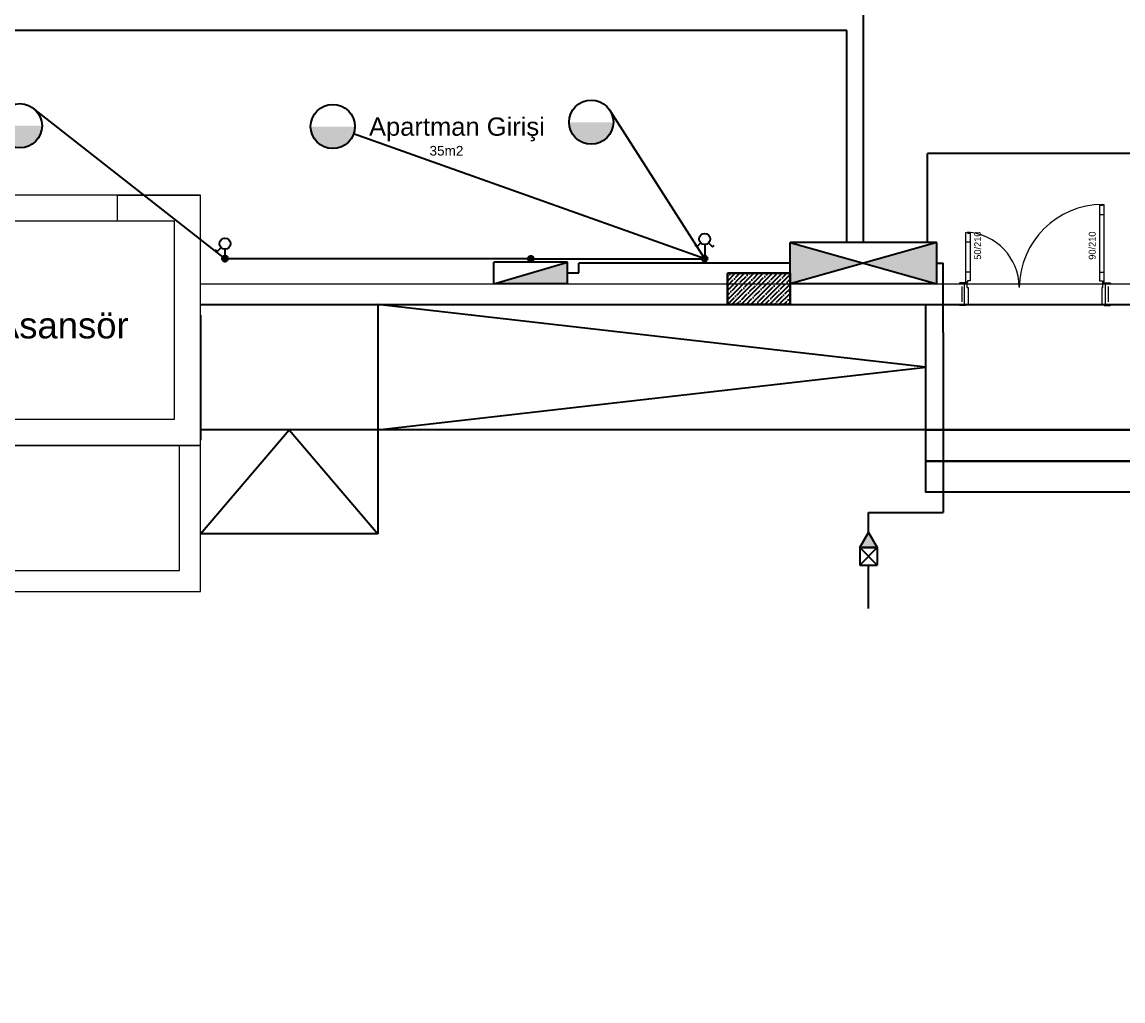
# Model space of a CAD drawing. Header units: millimetres. Extents: x 4244 to 11072, y 2695 to 6443.
# Drawn here: x 4876 to 5403, y 2695 to 3165 of the extents above; entities that cross this region are included whole.
import ezdxf

# ---------------------------------------------------------------- set-up
doc = ezdxf.new("R2010")
doc.units = ezdxf.units.MM
doc.linetypes.add('ACAD_ISO03W100', pattern=[30, 12, -18])
for name, color, linetype in [('Anahat', 100, 'Continuous'), ('Aydınlatma', 130, 'Continuous'), ('MIMARI', 7, 'Continuous'), ('SEMBOL', 7, 'Continuous')]:
    doc.layers.add(name, color=color, linetype=linetype)
doc.layers.add('duvar', color=30, linetype='Continuous', lineweight=20)
doc.layers.add('kolon', color=50, linetype='Continuous', lineweight=30)
doc.styles.add('M2', font='', dxfattribs={"height": 10})
doc.styles.get("Standard").update_dxf_attribs({"font": 'arial.ttf'})
doc.styles.get('M2').set_extended_font_data('Turkish Arial')

# ---------------------------------------------------------------- blocks, each defined once
blk = doc.blocks.new('KOFRE')
at = {"layer": 'MIMARI'}
blk.add_hatch(color=7, dxfattribs=at).paths.add_polyline_path([(-11.8, -11.8), (-11.8, 11.8), (-32.3, 0)])
at = {"ltscale": 0.1}
blk.add_line((-32.3, 0), (-59.3, 0), dxfattribs=at)
at = {"layer": 'MIMARI', "color": 7}
for p, q in [((-11.8, 11.8), (11.8, 11.8)), ((-11.8, -11.8), (-11.8, 11.8)), ((-11.8, 11.8), (11.8, -11.8)), ((11.8, 11.8), (-11.8, -11.8)), ((11.8, -11.8), (11.8, 11.8)), ((70.8, 0), (11.8, 0)), ((-11.8, -11.8), (11.8, -11.8))]:
    blk.add_line(p, q, dxfattribs=at)
blk.add_lwpolyline([(-11.8, 11.8), (-11.8, -11.8), (-32.3, 0)], close=True, dxfattribs=at)
blk = doc.blocks.new('Komitator')
at = {"layer": 'MIMARI', "linetype": 'ACAD_ISO03W100', "ltscale": 10}
blk.add_line((0, 10.6), (0, 28.4), dxfattribs=at)
at = {"layer": 'SEMBOL'}
for p, q in [((-15, 15), (-18, 12)), ((-7.5, 7.5), (-15, 15)), ((7.5, 7.5), (15, 15)), ((15, 15), (18, 12))]:
    blk.add_line(p, q, dxfattribs=at)
blk.add_circle((0, 0), 10.6, dxfattribs=at)
blk = doc.blocks.new('boatt')
at = {"layer": 'SEMBOL'}
for p, q in [((-1.41, 0.18), (1.41, 0.18)), ((-1.41, 0.09), (1.41, 0.09)), ((-1.41, 0), (1.41, 0)), ((-1.4, 0.26), (1.4, 0.26)), ((-1.38, 0.35), (1.38, 0.35)), ((-1.36, 0.44), (1.36, 0.44)), ((-1.34, 0.53), (1.34, 0.53)), ((-1.3, 0.62), (1.3, 0.62)), ((-1.26, 0.71), (1.26, 0.71)), ((-1.21, 0.79), (1.21, 0.79)), ((-1.15, 0.88), (1.15, 0.88)), ((-1.09, 0.97), (1.09, 0.97)), ((-1.01, 1.06), (1.01, 1.06)), ((-0.91, 1.15), (0.91, 1.15)), ((-0.8, 1.24), (0.8, 1.24)), ((-0.65, 1.32), (0.65, 1.32)), ((-0.43, 1.41), (0.43, 1.41)), ((-1.4, -0.09), (1.4, -0.09)), ((-1.39, -0.18), (1.39, -0.18)), ((-1.37, -0.26), (1.37, -0.26)), ((-1.35, -0.35), (1.35, -0.35)), ((-1.32, -0.44), (1.32, -0.44)), ((-1.28, -0.53), (1.28, -0.53)), ((-1.23, -0.62), (1.23, -0.62)), ((-1.18, -0.71), (1.18, -0.71)), ((-1.12, -0.79), (1.12, -0.79)), ((-1.04, -0.88), (1.04, -0.88)), ((-0.96, -0.97), (0.96, -0.97)), ((-0.85, -1.06), (0.85, -1.06)), ((-0.72, -1.15), (0.72, -1.15)), ((-0.54, -1.24), (0.54, -1.24)), ((-0.24, -1.32), (0.24, -1.32))]:
    blk.add_line(p, q, dxfattribs=at)
blk.add_circle((0, 0.07), 1.41, dxfattribs=at)
blk = doc.blocks.new('Adi Anahtar')
at = {"layer": 'MIMARI', "linetype": 'ACAD_ISO03W100', "ltscale": 10}
blk.add_line((0, 10.6), (0, 28.4), dxfattribs=at)
at = {"layer": 'SEMBOL'}
for p, q in [((7.5, 7.5), (15, 15)), ((15, 15), (18, 12))]:
    blk.add_line(p, q, dxfattribs=at)
blk.add_circle((0, 0), 10.6, dxfattribs=at)

msp = doc.modelspace()

# ---------------------------------------------------------------- hatches: boundary and pattern name
at = {"lineweight": -3}
h = msp.add_hatch(dxfattribs=at)
h.set_pattern_fill('ANSI35', color=0, scale=0.5)
h.set_pattern_definition([(45, (-67809.8346, -10021.7543), (-2.24506403, 2.24506403), []), (45, (-67807.5895, -10021.7543), (-2.24506403, 2.24506403), [3.96875, -0.79375, 0, -0.79375])])
h.paths.add_polyline_path([(5213.723, 3044.33), (5243.723, 3044.33), (5243.723, 3029.33), (5213.723, 3029.33)])
at = {"layer": 'Aydınlatma', "linetype": 'ACAD_ISO03W100', "ltscale": 10}
for points in [[(4864.08, 3115.084, 1), (4885.274, 3115.084)], [(5013.978, 3114.719, 1), (5035.172, 3114.719)], [(5137.861, 3116.782, 1), (5159.055, 3116.782)]]:
    msp.add_hatch(color=2, dxfattribs=at).paths.add_polyline_path(points)
at = {"layer": 'SEMBOL'}
h = msp.add_hatch(color=256, dxfattribs=at)
h.paths.add_polyline_path([(5314.114, 3039.33), (5314.114, 3059.112), (5278.919, 3049.221)])
h.paths.add_polyline_path([(5243.723, 3059.112), (5243.723, 3039.33), (5278.919, 3049.221)])
at = {"layer": 'SEMBOL', "ltscale": 10}
msp.add_hatch(color=256, dxfattribs=at).paths.add_polyline_path([(5101.821, 3039.33), (5137.145, 3039.33), (5137.145, 3049.638)])

# ---------------------------------------------------------------- linework, layer by layer
at = {"color": 0, "lineweight": 20}
for p, q in [((5392.092, 3076.83), (5392.092, 3040.655)), ((5393.492, 3076.83), (5392.092, 3076.83)), ((5393.492, 3077.33), (5393.492, 3076.83)), ((5394.242, 3077.18), (5393.492, 3077.33)), ((5394.242, 3040.305), (5394.242, 3077.18)), ((5392.092, 3072.58), (5394.242, 3072.58)), ((5327.954, 3063.883), (5328.704, 3064.033)), ((5327.954, 3040.305), (5327.954, 3063.883)), ((5328.704, 3064.033), (5328.704, 3063.533)), ((5328.704, 3063.533), (5330.104, 3063.533)), ((5330.104, 3063.533), (5330.104, 3040.655)), ((5330.104, 3059.283), (5327.954, 3059.283)), ((5330.104, 3044.905), (5327.954, 3044.905)), ((5392.092, 3044.905), (5394.242, 3044.905)), ((5327.348, 3039.33), (5328.598, 3039.33)), ((5327.348, 3029.33), (5327.348, 3039.33)), ((5328.704, 3039.73), (5327.904, 3039.73)), ((5328.704, 3040.155), (5327.954, 3040.305)), ((5328.304, 3039.33), (5328.304, 3040.13)), ((5328.598, 3037.58), (5328.598, 3039.33)), ((5330.104, 3040.655), (5328.704, 3040.655)), ((5328.704, 3040.655), (5328.704, 3040.155)), ((5392.092, 3040.655), (5393.492, 3040.655)), ((5393.492, 3040.655), (5393.492, 3040.155)), ((5393.492, 3040.155), (5394.242, 3040.305)), ((5393.492, 3039.73), (5394.292, 3039.73)), ((5394.848, 3039.33), (5393.598, 3039.33)), ((5393.598, 3037.58), (5393.598, 3039.33)), ((5393.892, 3039.33), (5393.892, 3040.13)), ((5394.848, 3029.33), (5394.848, 3039.33)), ((5326.098, 3038.08), (5326.098, 3030.58)), ((5326.098, 3038.08), (5326.098, 3030.58)), ((5328.598, 3037.58), (5329.098, 3037.58)), ((5329.098, 3037.58), (5329.098, 3029.33)), ((5393.098, 3037.58), (5393.098, 3029.33)), ((5393.598, 3037.58), (5393.098, 3037.58)), ((5396.098, 3038.08), (5396.098, 3030.58)), ((5327.348, 3029.33), (5329.098, 3029.33)), ((5394.848, 3029.33), (5393.098, 3029.33))]:
    msp.add_line(p, q, dxfattribs=at)
msp.add_line((5314.114, 3049.221), (5317.071, 3049.221))
at = {"color": 0}
for p, q in [((4961.223, 3029.33), (5308.723, 3029.33)), ((5046.223, 3029.33), (5046.223, 2969.33)), ((4961.223, 3024.33), (4961.223, 2964.33)), ((5308.723, 2969.33), (5021.223, 2969.33)), ((5046.223, 2969.33), (5046.223, 2919.33)), ((5046.223, 2919.33), (4961.223, 2919.33))]:
    msp.add_line(p, q, dxfattribs=at)
at = {"color": 0, "lineweight": 20}
for points in [[(5324.973, 3039.58), (5324.973, 3039.33), (5327.973, 3039.33), (5327.973, 3039.58, 0.4142136), (5327.723, 3039.83), (5325.223, 3039.83, 0.4142136)], [(5397.223, 3039.58), (5397.223, 3039.33), (5394.223, 3039.33), (5394.223, 3039.58, -0.4142136), (5394.473, 3039.83), (5396.973, 3039.83, -0.4142136)], [(5324.973, 3029.08), (5324.973, 3029.33), (5327.973, 3029.33), (5327.973, 3029.08, -0.4142136), (5327.723, 3028.83), (5325.223, 3028.83, -0.4142136)], [(5397.223, 3029.08), (5397.223, 3029.33), (5394.223, 3029.33), (5394.223, 3029.08, 0.4142136), (5394.473, 3028.83), (5396.973, 3028.83, 0.4142136)]]:
    msp.add_lwpolyline(points, format="xyb", close=True, dxfattribs=at)
at = {"color": 0}
for points in [[(5046.223, 2969.33), (5308.723, 2999.33), (5046.223, 3029.33)], [(5308.723, 2969.33), (4961.223, 2969.33)], [(4961.223, 2919.33), (5003.723, 2969.33), (5046.223, 2919.33)]]:
    msp.add_lwpolyline(points, dxfattribs=at)
for points in [[(5308.723, 3029.33), (5408.723, 3029.33), (5408.723, 2969.33), (5308.723, 2969.33)], [(5308.723, 2969.33), (5408.723, 2969.33), (5408.723, 2954.33), (5308.723, 2954.33)], [(5308.723, 2954.33), (5408.723, 2954.33), (5408.723, 2939.33), (5308.723, 2939.33)]]:
    msp.add_lwpolyline(points, close=True, dxfattribs=at)
at = {"color": 0, "lineweight": 20}
for centre, radius in [((5328.304, 3039.73), 0.3), ((5328.304, 3039.73), 0.2), ((5393.892, 3039.73), 0.3), ((5393.892, 3039.73), 0.2)]:
    msp.add_circle(centre, radius, dxfattribs=at)
for centre, radius, start, end in [((5393.728, 3037.199), 40.132, 90.33698, 179.45521), ((5326.904, 3037.394), 26.7, 0.88824, 86.13576)]:
    msp.add_arc(centre, radius, start, end, dxfattribs=at)
at = {"layer": 'Anahat'}
for p, q in [((5278.919, 3059.112), (5278.919, 3168.83)), ((5270.919, 3160.83), (4706.723, 3160.83)), ((5270.919, 3059.112), (5270.919, 3160.83)), ((5309.517, 3059.112), (5309.517, 3101.83)), ((5418.087, 3101.83), (5309.517, 3101.83)), ((5137.145, 3044.484), (5142.452, 3044.484)), ((5243.723, 3049.221), (5142.452, 3049.221)), ((5142.452, 3044.484), (5142.452, 3049.221)), ((5317.071, 3015.928), (5317.071, 3049.221)), ((5317.071, 3015.928), (5317.071, 2929.573)), ((5281.327, 2929.573), (5281.327, 2929.573)), ((5281.327, 2929.573), (5317.071, 2929.573))]:
    msp.add_line(p, q, dxfattribs=at)
at = {"layer": 'Aydınlatma'}
for p, q in [((4972.925, 3051.438), (4881.22, 3123.42)), ((5202.836, 3051.254), (5157.392, 3122.482)), ((5202.836, 3051.254), (5034.559, 3111.165)), ((5202.836, 3054.777), (5202.836, 3051.254)), ((5119.483, 3051.254), (4971.387, 3051.254)), ((5119.483, 3049.638), (5119.483, 3051.254)), ((5119.483, 3051.254), (5202.836, 3051.254))]:
    msp.add_line(p, q, dxfattribs=at)
at = {"layer": 'Aydınlatma', "color": 1}
for centre in [(4874.677, 3115.084), (5024.575, 3114.719), (5148.458, 3116.782)]:
    msp.add_circle(centre, 10.597, dxfattribs=at)
at = {"layer": 'duvar'}
for p, q in [((4961.223, 3039.33), (5413.087, 3039.33)), ((4961.223, 3029.33), (5408.723, 3029.33))]:
    msp.add_line(p, q, dxfattribs=at)
at = {"layer": 'duvar', "color": 0}
msp.add_lwpolyline([(4961.223, 2961.83), (4843.723, 2961.83), (4843.723, 2891.83), (4961.223, 2891.83)], close=True, dxfattribs=at)
msp.add_lwpolyline([(4843.723, 2901.83), (4951.223, 2901.83), (4951.223, 2961.83)], dxfattribs=at)
at = {"layer": 'kolon', "color": 0, "lineweight": 20}
for q in [(4961.223, 3081.83), (4921.223, 3069.33)]:
    msp.add_line((4921.223, 3081.83), q, dxfattribs=at)
for points in [[(4831.223, 2961.83), (4961.223, 2961.83), (4961.223, 3081.83), (4843.723, 3081.83), (4843.723, 3081.83)], [(4843.723, 3069.33), (4843.723, 2974.33), (4948.723, 2974.33), (4948.723, 3069.33), (4843.723, 3069.33)]]:
    msp.add_lwpolyline(points, dxfattribs=at)
at = {"layer": 'kolon', "color": 0}
msp.add_lwpolyline([(5213.723, 3044.33), (5243.723, 3044.33), (5243.723, 3029.33), (5213.723, 3029.33)], close=True, dxfattribs=at)
at = {"layer": 'SEMBOL'}
for p, q in [((5243.723, 3039.33), (5243.723, 3059.112)), ((5314.114, 3059.112), (5243.723, 3059.112)), ((5314.114, 3059.112), (5243.723, 3039.33)), ((5243.723, 3059.112), (5314.114, 3039.33)), ((5314.114, 3039.33), (5314.114, 3059.112)), ((5101.821, 3039.33), (5101.821, 3049.638)), ((5137.145, 3049.638), (5101.821, 3049.638)), ((5101.821, 3039.33), (5137.145, 3049.638)), ((5137.145, 3039.33), (5137.145, 3049.638)), ((5137.145, 3039.33), (5101.821, 3039.33)), ((5314.114, 3039.33), (5243.723, 3039.33))]:
    msp.add_line(p, q, dxfattribs=at)

# ---------------------------------------------------------------- block references
at = {"layer": 'Aydınlatma', "xscale": 0.25, "yscale": 0.25, "zscale": 0.25, "rotation": 180}
for name, p in [('Adi Anahtar', (4972.925, 3058.568)), ('Komitator', (5202.836, 3060.817))]:
    msp.add_blockref(name, p, dxfattribs=at)
at = {"layer": 'Aydınlatma'}
for p in [(4972.925, 3051.369), (5119.483, 3051.254), (5202.734, 3051.358)]:
    msp.add_blockref('boatt', p, dxfattribs=at)
at = {"layer": 'MIMARI', "linetype": 'ACAD_ISO03W100', "ltscale": 10, "xscale": 0.3532379828217541, "yscale": 0.3532379828231068, "zscale": 0.3532379828228362, "rotation": 270}
msp.add_blockref('KOFRE', (5281.327, 2908.613), dxfattribs=at)

# ---------------------------------------------------------------- texts
at = {"attachment_point": 1}
for s, width, gutter_width, insert, char_height in [('Apartman Girişi', 230.88881, 43.765, (5041.972, 3119.051), 8.75293), ('35m2', 23.39446, 23.245, (5070.946, 3105.417), 4.6489)]:
    msp.add_mtext_dynamic_manual_height_columns(s, width=width, gutter_width=gutter_width, heights=[0], dxfattribs=dict(at, insert=insert, char_height=char_height))
at = {"color": 0, "lineweight": 20, "insert": (4862.712, 3025.624), "char_height": 12.5, "attachment_point": 1}
msp.add_mtext_dynamic_manual_height_columns('Asansör', width=150.5514, gutter_width=6.25, heights=[0], dxfattribs=at)
at = {"color": 0, "lineweight": 20, "style": 'M2', "flags": 4}
for tag, p in [('50/210', (5335.29, 3050.84)), ('90/210', (5390.173, 3050.84))]:
    msp.add_attdef(tag, p, '160', height=3.3068, rotation=90, dxfattribs=at)

doc.saveas('drawing.dxf')
